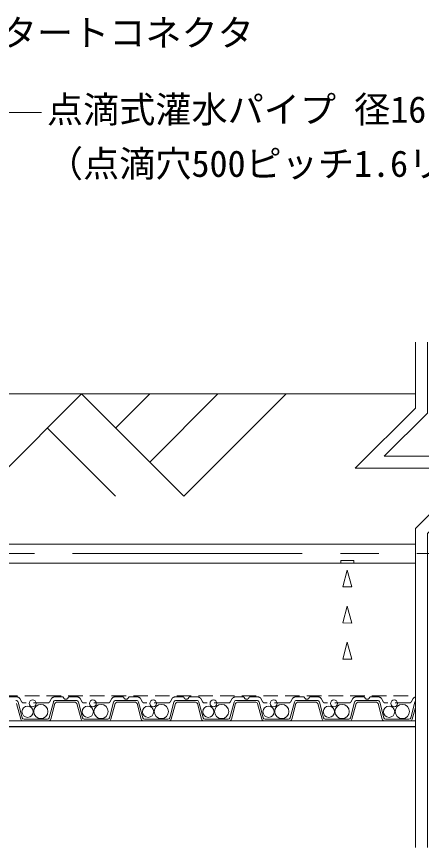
# Model space of a CAD drawing. Units: millimetres, scale not verified. Extents: x -79689 to 6276, y -2774 to 2774.
# Drawn here: x 1399 to 1734, y 1191 to 1881 of the extents above; entities that cross this region are included whole.
import ezdxf
from ezdxf.enums import TextEntityAlignment as Align

# ---------------------------------------------------------------- set-up
doc = ezdxf.new("R2010")
doc.units = ezdxf.units.MM
doc.header["$LTSCALE"] = 10
for name, pattern in [('DASHED1', [1.8, 1.2, -0.6]), ('USER2', [28.575, 19.05, -3.175, 3.175, -3.175]), ('USER3', [4.5, 3, -1.5])]:
    doc.linetypes.add(name, pattern=pattern)
for name, color, linetype, lineweight in [('0-3_moji', 7, 'Continuous', 18), ('0-4_HATCH', 9, 'Continuous', 18), ('0-5_sunpo', 7, 'Continuous', 18), ('0-A_KUTAI', 3, 'Continuous', 18), ('0-B_kansui1', 4, 'Continuous', 18), ('0-C_fd-l', 8, 'Continuous', 18), ('0-D_sinsen', 3, 'USER2', 18)]:
    doc.layers.add(name, color=color, linetype=linetype, lineweight=lineweight)
doc.styles.add('ＭＳ ゴシック', font='')
doc.styles.get('ＭＳ ゴシック').set_extended_font_data('MS Gothic')

msp = doc.modelspace()

# ---------------------------------------------------------------- linework, layer by layer
at = {"layer": '0-3_moji'}
msp.add_line((1344.65, 1800.84), (1419.2, 1800.84), dxfattribs=at)
at = {"layer": '0-4_HATCH'}
for p, q in [((1452.45, 1567.14), (1367.6, 1482.29)), ((1452.45, 1567.14), (1537.3, 1482.29)), ((1509.02, 1567.14), (1480.74, 1538.86)), ((1565.59, 1567.14), (1509.02, 1510.57)), ((1622.16, 1567.14), (1537.3, 1482.29)), ((1424.17, 1538.86), (1480.74, 1482.29))]:
    msp.add_line(p, q, dxfattribs=at)
at = {"layer": '0-5_sunpo'}
for points in [[(1729.43, 1610.03), (1729.43, 1555.45), (1679.43, 1505.45), (1779.43, 1505.45), (1729.43, 1455.45), (1729.43, 1190.55)], [(1739.43, 1610.03), (1739.43, 1551.31), (1703.58, 1515.45), (1803.58, 1515.45), (1739.43, 1451.31), (1739.43, 1190.55)]]:
    msp.add_lwpolyline(points, dxfattribs=at)
at = {"layer": '0-A_KUTAI'}
msp.add_line((1729.43, 1290.55), (-1270.57, 1290.55), dxfattribs=at)
msp.add_lwpolyline([(1729.43, 1567.14), (877.72, 1567.14), (821.96, 1565.59), (760.01, 1559.4)], dxfattribs=at)
at = {"layer": '0-B_kansui1'}
for p, q in [((1059.91, 1442.51), (1729.43, 1442.51)), ((1059.91, 1426.51), (1729.43, 1426.51))]:
    msp.add_line(p, q, dxfattribs=at)
at = {"layer": '0-B_kansui1', "linetype": 'USER3'}
msp.add_line((1678.27, 1426.51), (1678.27, 1428.91), dxfattribs=at)
msp.add_lwpolyline([(1678.27, 1428.91), (1667.63, 1428.91), (1667.63, 1426.51)], dxfattribs=at)
for points in [[(1676.8, 1406.85), (1672.95, 1420.92), (1669.21, 1406.98)], [(1676.8, 1376.85), (1672.95, 1390.92), (1669.21, 1376.98)], [(1676.8, 1346.85), (1672.95, 1360.92), (1669.21, 1346.98)]]:
    msp.add_lwpolyline(points, close=True, dxfattribs=at)
at = {"layer": '0-C_fd-l', "linetype": 'DASHED1'}
for p, q in [((829.43, 1316.35), (1729.43, 1316.35)), ((1398.74, 1315.55), (1392.26, 1315.55)), ((1403, 1311.27), (1401.31, 1314.09)), ((1427.56, 1314.09), (1425.87, 1311.27)), ((1436.61, 1315.55), (1430.13, 1315.55)), ((1448.74, 1315.55), (1442.26, 1315.55)), ((1453, 1311.27), (1451.31, 1314.09)), ((1477.56, 1314.09), (1475.87, 1311.27)), ((1486.61, 1315.55), (1480.13, 1315.55)), ((1498.74, 1315.55), (1492.26, 1315.55)), ((1503, 1311.27), (1501.31, 1314.09)), ((1527.56, 1314.09), (1525.87, 1311.27)), ((1536.61, 1315.55), (1530.13, 1315.55)), ((1548.74, 1315.55), (1542.26, 1315.55)), ((1553, 1311.27), (1551.31, 1314.09)), ((1577.56, 1314.09), (1575.87, 1311.27)), ((1586.61, 1315.55), (1580.13, 1315.55)), ((1598.74, 1315.55), (1592.26, 1315.55)), ((1603, 1311.27), (1601.31, 1314.09)), ((1627.56, 1314.09), (1625.87, 1311.27)), ((1636.61, 1315.55), (1630.13, 1315.55)), ((1648.74, 1315.55), (1642.26, 1315.55)), ((1653, 1311.27), (1651.31, 1314.09)), ((1677.56, 1314.09), (1675.87, 1311.27)), ((1686.61, 1315.55), (1680.13, 1315.55)), ((1698.74, 1315.55), (1692.26, 1315.55)), ((1703, 1311.27), (1701.31, 1314.09)), ((1727.56, 1314.09), (1725.87, 1311.27)), ((1424.58, 1310.55), (1404.28, 1310.55)), ((1474.58, 1310.55), (1454.28, 1310.55)), ((1524.58, 1310.55), (1504.28, 1310.55)), ((1574.58, 1310.55), (1554.28, 1310.55)), ((1624.58, 1310.55), (1604.28, 1310.55)), ((1674.58, 1310.55), (1654.28, 1310.55)), ((1724.58, 1310.55), (1704.28, 1310.55))]:
    msp.add_line(p, q, dxfattribs=at)
at = {"layer": '0-C_fd-l'}
for p, q in [((1403.29, 1298.16), (1399.83, 1311.06)), ((1429.04, 1311.06), (1425.58, 1298.16)), ((1447.9, 1312.55), (1430.97, 1312.55)), ((1447.13, 1311.05), (1431.74, 1311.05)), ((1453.29, 1298.16), (1449.83, 1311.06)), ((1479.04, 1311.06), (1475.58, 1298.16)), ((1497.9, 1312.55), (1480.97, 1312.55)), ((1497.13, 1311.05), (1481.74, 1311.05)), ((1503.29, 1298.16), (1499.83, 1311.06)), ((1529.04, 1311.06), (1525.58, 1298.16)), ((1547.9, 1312.55), (1530.97, 1312.55)), ((1547.13, 1311.05), (1531.74, 1311.05)), ((1553.29, 1298.16), (1549.83, 1311.06)), ((1579.04, 1311.06), (1575.58, 1298.16)), ((1597.9, 1312.55), (1580.97, 1312.55)), ((1597.13, 1311.05), (1581.74, 1311.05)), ((1603.29, 1298.16), (1599.83, 1311.06)), ((1629.04, 1311.06), (1625.58, 1298.16)), ((1647.9, 1312.55), (1630.97, 1312.55)), ((1647.13, 1311.05), (1631.74, 1311.05)), ((1653.29, 1298.16), (1649.83, 1311.06)), ((1679.04, 1311.06), (1675.58, 1298.16)), ((1697.9, 1312.55), (1680.97, 1312.55)), ((1697.13, 1311.05), (1681.74, 1311.05)), ((1703.29, 1298.16), (1699.83, 1311.06)), ((1729.04, 1311.06), (1725.58, 1298.16)), ((1402.04, 1297.03), (1398.58, 1309.93)), ((1430.29, 1309.93), (1426.83, 1297.03)), ((1452.04, 1297.03), (1448.58, 1309.93)), ((1480.29, 1309.93), (1476.83, 1297.03)), ((1502.04, 1297.03), (1498.58, 1309.93)), ((1530.29, 1309.93), (1526.83, 1297.03)), ((1552.04, 1297.03), (1548.58, 1309.93)), ((1580.29, 1309.93), (1576.83, 1297.03)), ((1602.04, 1297.03), (1598.58, 1309.93)), ((1630.29, 1309.93), (1626.83, 1297.03)), ((1652.04, 1297.03), (1648.58, 1309.93)), ((1680.29, 1309.93), (1676.83, 1297.03)), ((1702.04, 1297.03), (1698.58, 1309.93)), ((1729.43, 1306.75), (1726.83, 1297.03)), ((1424.9, 1295.55), (1403.97, 1295.55)), ((1424.13, 1297.05), (1404.74, 1297.05)), ((1474.9, 1295.55), (1453.97, 1295.55)), ((1474.13, 1297.05), (1454.74, 1297.05)), ((1524.9, 1295.55), (1503.97, 1295.55)), ((1524.13, 1297.05), (1504.74, 1297.05)), ((1574.9, 1295.55), (1553.97, 1295.55)), ((1574.13, 1297.05), (1554.74, 1297.05)), ((1624.9, 1295.55), (1603.97, 1295.55)), ((1624.13, 1297.05), (1604.74, 1297.05)), ((1674.9, 1295.55), (1653.97, 1295.55)), ((1674.13, 1297.05), (1654.74, 1297.05)), ((1724.9, 1295.55), (1703.97, 1295.55)), ((1724.13, 1297.05), (1704.74, 1297.05))]:
    msp.add_line(p, q, dxfattribs=at)
at = {"layer": '0-C_fd-l', "color": 6}
for p, q in [((1729.43, 1295.55), (829.43, 1295.55)), ((1729.43, 1290.85), (829.43, 1290.85))]:
    msp.add_line(p, q, dxfattribs=at)
at = {"layer": '0-C_fd-l', "color": 7}
msp.add_line((1729.43, 1290.55), (829.43, 1290.55), dxfattribs=at)
at = {"layer": '0-C_fd-l'}
for centre, radius in [((1411.88, 1310.15), 2.82), ((1461.88, 1310.15), 2.82), ((1511.88, 1310.15), 2.82), ((1561.88, 1310.15), 2.82), ((1611.88, 1310.15), 2.82), ((1661.88, 1310.15), 2.82), ((1711.88, 1310.15), 2.82), ((1407.65, 1303.16), 4.65), ((1418.65, 1303.44), 5.92), ((1457.65, 1303.16), 4.65), ((1468.65, 1303.44), 5.92), ((1507.65, 1303.16), 4.65), ((1518.65, 1303.44), 5.92), ((1557.65, 1303.16), 4.65), ((1568.65, 1303.44), 5.92), ((1607.65, 1303.16), 4.65), ((1618.65, 1303.44), 5.92), ((1657.65, 1303.16), 4.65), ((1668.65, 1303.44), 5.92), ((1707.65, 1303.16), 4.65), ((1718.65, 1303.44), 5.92)]:
    msp.add_circle(centre, radius, dxfattribs=at)
for centre, radius, start, end in [((1397.9, 1310.55), 2, 15, 90), ((1430.97, 1310.55), 2, 90, 165), ((1431.74, 1309.55), 1.5, 90, 165), ((1447.13, 1309.55), 1.5, 15, 90), ((1447.9, 1310.55), 2, 15, 90), ((1480.97, 1310.55), 2, 90, 165), ((1481.74, 1309.55), 1.5, 90, 165), ((1497.13, 1309.55), 1.5, 15, 90), ((1497.9, 1310.55), 2, 15, 90), ((1530.97, 1310.55), 2, 90, 165), ((1531.74, 1309.55), 1.5, 90, 165), ((1547.13, 1309.55), 1.5, 15, 90), ((1547.9, 1310.55), 2, 15, 90), ((1580.97, 1310.55), 2, 90, 165), ((1581.74, 1309.55), 1.5, 90, 165), ((1597.13, 1309.55), 1.5, 15, 90), ((1597.9, 1310.55), 2, 15, 90), ((1630.97, 1310.55), 2, 90, 165), ((1631.74, 1309.55), 1.5, 90, 165), ((1647.13, 1309.55), 1.5, 15, 90), ((1647.9, 1310.55), 2, 15, 90), ((1680.97, 1310.55), 2, 90, 165), ((1681.74, 1309.55), 1.5, 90, 165), ((1697.13, 1309.55), 1.5, 15, 90), ((1697.9, 1310.55), 2, 15, 90), ((1730.97, 1310.55), 2, 140.11446, 165), ((1404.74, 1298.55), 1.5, 195, 270), ((1424.13, 1298.55), 1.5, 270, 345), ((1454.74, 1298.55), 1.5, 195, 270), ((1474.13, 1298.55), 1.5, 270, 345), ((1504.74, 1298.55), 1.5, 195, 270), ((1524.13, 1298.55), 1.5, 270, 345), ((1554.74, 1298.55), 1.5, 195, 270), ((1574.13, 1298.55), 1.5, 270, 345), ((1604.74, 1298.55), 1.5, 195, 270), ((1624.13, 1298.55), 1.5, 270, 345), ((1654.74, 1298.55), 1.5, 195, 270), ((1674.13, 1298.55), 1.5, 270, 345), ((1704.74, 1298.55), 1.5, 195, 270), ((1724.13, 1298.55), 1.5, 270, 345), ((1403.97, 1297.55), 2, 195, 270), ((1424.9, 1297.55), 2, 270, 345), ((1453.97, 1297.55), 2, 195, 270), ((1474.9, 1297.55), 2, 270, 345), ((1503.97, 1297.55), 2, 195, 270), ((1524.9, 1297.55), 2, 270, 345), ((1553.97, 1297.55), 2, 195, 270), ((1574.9, 1297.55), 2, 270, 345), ((1603.97, 1297.55), 2, 195, 270), ((1624.9, 1297.55), 2, 270, 345), ((1653.97, 1297.55), 2, 195, 270), ((1674.9, 1297.55), 2, 270, 345), ((1703.97, 1297.55), 2, 195, 270), ((1724.9, 1297.55), 2, 270, 345)]:
    msp.add_arc(centre, radius, start, end, dxfattribs=at)
at = {"layer": '0-C_fd-l', "linetype": 'DASHED1'}
for centre, radius, start, end in [((1398.74, 1312.55), 3, 30.96376, 90), ((1404.28, 1312.05), 1.5, 210.96376, 270), ((1424.58, 1312.05), 1.5, 270, 329.03624), ((1430.13, 1312.55), 3, 90, 149.03624), ((1436.61, 1314.55), 1, 19.47122, 90), ((1439.43, 1315.55), 2, 199.47122, 340.52878), ((1442.26, 1314.55), 1, 90, 160.52878), ((1448.74, 1312.55), 3, 30.96376, 90), ((1454.28, 1312.05), 1.5, 210.96376, 270), ((1474.58, 1312.05), 1.5, 270, 329.03624), ((1480.13, 1312.55), 3, 90, 149.03624), ((1486.61, 1314.55), 1, 19.47122, 90), ((1489.43, 1315.55), 2, 199.47122, 340.52878), ((1492.26, 1314.55), 1, 90, 160.52878), ((1498.74, 1312.55), 3, 30.96376, 90), ((1504.28, 1312.05), 1.5, 210.96376, 270), ((1524.58, 1312.05), 1.5, 270, 329.03624), ((1530.13, 1312.55), 3, 90, 149.03624), ((1536.61, 1314.55), 1, 19.47122, 90), ((1539.43, 1315.55), 2, 199.47122, 340.52878), ((1542.26, 1314.55), 1, 90, 160.52878), ((1548.74, 1312.55), 3, 30.96376, 90), ((1554.28, 1312.05), 1.5, 210.96376, 270), ((1574.58, 1312.05), 1.5, 270, 329.03624), ((1580.13, 1312.55), 3, 90, 149.03624), ((1586.61, 1314.55), 1, 19.47122, 90), ((1589.43, 1315.55), 2, 199.47122, 340.52878), ((1592.26, 1314.55), 1, 90, 160.52878), ((1598.74, 1312.55), 3, 30.96376, 90), ((1604.28, 1312.05), 1.5, 210.96376, 270), ((1624.58, 1312.05), 1.5, 270, 329.03624), ((1630.13, 1312.55), 3, 90, 149.03624), ((1636.61, 1314.55), 1, 19.47122, 90), ((1639.43, 1315.55), 2, 199.47122, 340.52878), ((1642.26, 1314.55), 1, 90, 160.52878), ((1648.74, 1312.55), 3, 30.96376, 90), ((1654.28, 1312.05), 1.5, 210.96376, 270), ((1674.58, 1312.05), 1.5, 270, 329.03624), ((1680.13, 1312.55), 3, 90, 149.03624), ((1686.61, 1314.55), 1, 19.47122, 90), ((1689.43, 1315.55), 2, 199.47122, 340.52878), ((1692.26, 1314.55), 1, 90, 160.52878), ((1698.74, 1312.55), 3, 30.96376, 90), ((1704.28, 1312.05), 1.5, 210.96376, 270), ((1724.58, 1312.05), 1.5, 270, 329.03624), ((1730.13, 1312.55), 3, 103.46534, 149.03624)]:
    msp.add_arc(centre, radius, start, end, dxfattribs=at)
at = {"layer": '0-D_sinsen'}
msp.add_lwpolyline([(-212.05, 1771.05), (-212.05, 1335.55), (673.54, 1335.55), (673.54, 1614.51), (873.54, 1614.51), (873.54, 1434.51), (1979.43, 1434.51)], dxfattribs=at)

# ---------------------------------------------------------------- texts
at = {"layer": '0-3_moji', "style": 'ＭＳ ゴシック'}
for s, p in [('スタートコネクタ', (1355.44, 1849.53)), ('点滴式灌水パイプ 径16:ＦＤドリップホース', (1423.7, 1785.84)), ('（点滴穴500ピッチ1.6リッター/h穴）', (1423.7, 1740.84))]:
    msp.add_text(s, height=21.99, dxfattribs=at).set_placement(p, align=Align.BOTTOM_LEFT)

doc.saveas('drawing.dxf')
